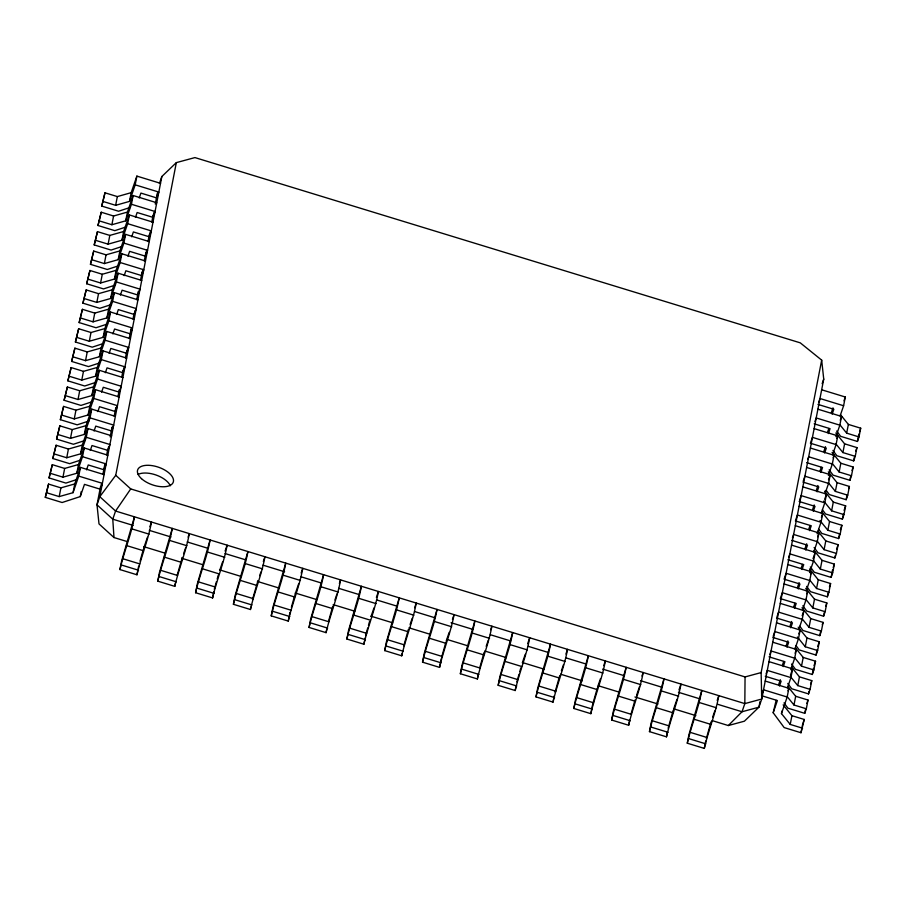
<?xml version="1.0" encoding="UTF-8"?>
<svg xmlns="http://www.w3.org/2000/svg" width="906" height="906" viewBox="0 0 906 906"><rect width="100%" height="100%" fill="white"/><g stroke="black" fill="none" stroke-linecap="round" stroke-linejoin="round"><path stroke-width="1.36" d="M728.322 725.547L744.392 721.199L758.934 707.178L761.742 699.036L823.735 379.082L821.674 360.124L800.258 342.842L194.937 157.587L176.33 162.627L115.742 475.288L130.724 488.923L745.06 676.929L744.823 703.611L742.025 711.754L728.322 725.547L712.082 720.576M80.441 467.383L78.743 476.114L102.389 483.351L100.362 489.24L84.473 484.37L80.272 496.579L62.129 502.513L45.3 497.36L48.562 484.087L60.895 487.858L74.734 483.94L80.441 467.383L104.077 474.608M76.263 479.704L65.9 483.091L49.06 477.938L52.322 464.665L64.654 468.436L78.494 464.529L84.201 447.96L107.837 455.197M80.022 460.282L69.66 463.679L52.831 458.527L56.081 445.242L68.426 449.025L82.265 445.106L87.961 428.538L111.608 435.775M85.085 440.441L73.42 444.257L56.591 439.104L59.841 425.831L72.186 429.603L86.025 425.684L91.721 409.127L115.368 416.352M88.845 421.03L77.18 424.835L60.351 419.682L63.613 406.409L75.945 410.18L89.785 406.273L95.492 389.705L119.128 396.941M92.605 401.607L80.951 405.424L64.111 400.271L67.372 386.987L79.705 390.769L93.544 386.851L99.252 370.282L122.888 377.519M95.073 382.615L84.711 386.001L67.882 380.848L71.132 367.576L83.477 371.347L97.316 367.428L103.012 350.871L126.659 358.096M98.833 363.193L88.471 366.579L71.642 361.426L74.892 348.153L87.236 351.924L101.076 348.017L106.783 331.449L130.419 338.685M102.593 343.77L92.242 347.168L75.402 342.015L78.663 328.731L90.996 332.513L104.836 328.595L110.543 312.026L134.179 319.263M107.655 323.929L96.002 327.745L79.162 322.593L82.423 309.32L94.756 313.091L108.595 309.173L114.303 292.615L137.939 299.841M111.415 304.518L99.762 308.323L82.933 303.17L86.183 289.897L98.528 293.669L112.367 289.761L118.063 273.193L141.71 280.43M115.187 285.096L103.522 288.912L86.693 283.759L89.943 270.475L102.287 274.258L116.127 270.339L121.834 253.771L145.47 261.007M117.655 266.104L107.293 269.49L90.453 264.337L93.714 251.064L106.047 254.835L119.886 250.917L125.594 234.36L149.23 241.585M121.415 246.681L111.053 250.067L94.213 244.914L97.474 231.642L109.807 235.413L123.646 231.506L129.354 214.937L152.989 222.174M125.175 227.259L114.813 230.656L97.984 225.503L101.234 212.219L113.578 216.002L127.418 212.083L133.114 195.515L156.761 202.751M130.238 207.417L118.573 211.234L101.744 206.081L104.994 192.808L117.338 196.579L131.177 192.661L136.885 176.104L160.521 183.329M45.3 497.36L48.562 484.087M49.06 477.938L52.322 464.665M52.831 458.527L56.081 445.242M56.591 439.104L59.841 425.831M60.351 419.682L63.613 406.409M64.111 400.271L67.372 386.987M67.882 380.848L71.132 367.576M71.642 361.426L74.892 348.153M75.402 342.015L78.663 328.731M79.162 322.593L82.423 309.32M82.933 303.17L86.183 289.897M86.693 283.759L89.943 270.475M90.453 264.337L93.714 251.064M94.213 244.914L97.474 231.642M97.984 225.503L101.234 212.219M101.744 206.081L104.994 192.808M46.863 492.819L59.196 496.601L60.895 487.858M50.623 473.408L62.967 477.179L64.654 468.436M54.394 453.985L66.727 457.757L68.426 449.025M58.154 434.563L70.487 438.345L72.186 429.603M61.914 415.152L74.258 418.923L75.945 410.18M65.674 395.729L78.018 399.501L79.705 390.769M69.445 376.307L81.778 380.09L83.477 371.347M73.205 356.896L85.538 360.667L87.236 351.924M76.965 337.474L89.309 341.245L90.996 332.513M80.725 318.051L93.069 321.834L94.756 313.091M84.496 298.64L96.829 302.411L98.528 293.669M88.256 279.218L100.589 282.989L102.287 274.258M92.016 259.796L104.36 263.578L106.047 254.835M95.776 240.384L108.12 244.156L109.807 235.413M99.547 220.962L111.88 224.733L113.578 216.002M103.307 201.54L115.64 205.322L117.338 196.579M59.196 496.601L73.046 492.683L74.734 483.94M62.967 477.179L76.806 473.26L78.494 464.529M66.727 457.757L80.566 453.849L82.265 445.106M70.487 438.345L84.326 434.427L86.025 425.684M74.258 418.923L88.097 415.005L89.785 406.273M78.018 399.501L91.857 395.594L93.544 386.851M81.778 380.09L95.617 376.171L97.316 367.428M85.538 360.667L99.377 356.749L101.076 348.017M89.309 341.245L103.148 337.338L104.836 328.595M93.069 321.834L106.908 317.915L108.595 309.173M96.829 302.411L110.668 298.493L112.367 289.761M100.589 282.989L114.428 279.082L116.127 270.339M104.36 263.578L118.199 259.66L119.886 250.917M108.12 244.156L121.959 240.237L123.646 231.506M111.88 224.733L125.719 220.826L127.418 212.083M115.64 205.322L129.479 201.404L131.177 192.661M76.806 473.26L82.503 456.703L84.201 447.96M80.566 453.849L86.274 437.281L87.961 428.538M84.326 434.427L90.034 417.859L91.721 409.127M88.097 415.005L93.794 398.447L95.492 389.705M91.857 395.594L97.554 379.025L99.252 370.282M95.617 376.171L101.325 359.603L103.012 350.871M99.377 356.749L105.085 340.192L106.783 331.449M103.148 337.338L108.845 320.769L110.543 312.026M106.908 317.915L112.616 301.347L114.303 292.615M110.668 298.493L116.376 281.936L118.063 273.193M114.428 279.082L120.136 262.514L121.834 253.771M118.199 259.66L123.896 243.091L125.594 234.36M121.959 240.237L127.667 223.68L129.354 214.937M125.719 220.826L131.427 204.258L133.114 195.515M129.479 201.404L135.187 184.835L136.885 176.104M80.272 496.579L81.234 491.584M100.487 486.805L96.999 504.823L99.003 523.906L113.986 537.541L127.519 541.675M102.91 474.336L104.79 464.631M106.67 454.925L107.746 449.387M110.158 436.907L112.038 427.213M114.19 416.126L115.798 407.802M117.95 396.715L119.286 389.784M121.71 377.315L123.046 370.384M125.47 357.904L126.806 350.973M129.23 338.504L131.11 328.799M132.989 319.093L134.065 313.555M136.749 299.693L138.358 291.381M140.509 280.294L142.117 271.97M144.269 260.883L145.877 252.57M148.029 241.483L149.365 234.552M151.789 222.072L153.125 215.141M155.277 204.054L157.429 192.967M100.362 489.24L101.325 484.246M86.557 469.84L88.233 464.959L104.122 469.818L105.085 464.823M90.317 450.418L91.993 445.537L107.882 450.395L108.607 446.658M94.077 430.996L95.753 426.114L111.642 430.984L112.367 427.236M97.837 411.584L99.524 406.703L115.413 411.562L116.138 407.813M101.608 392.162L103.284 387.281L119.173 392.139L119.66 389.648M105.368 372.74L107.044 367.859L122.933 372.728L123.907 367.734M109.128 353.329L110.815 348.448L126.693 353.306L127.667 348.312M112.888 333.906L114.575 329.025L130.464 333.884L131.427 328.889M116.659 314.484L118.335 309.603L134.224 314.473L134.949 310.724M120.419 295.073L122.095 290.192L137.984 295.05L138.709 291.302M124.179 275.651L125.866 270.769L141.744 275.628L142.955 269.388M127.939 256.228L129.626 251.347L145.515 256.217L146.727 249.977M131.71 236.817L133.386 231.936L149.275 236.794L150.237 231.8M135.47 217.395L137.146 212.514L153.035 217.372L154.009 212.378M139.23 197.972L140.917 193.091L156.806 197.961L157.769 192.967M176.33 162.627L161.846 176.511L99.796 496.692L96.999 504.823L112.774 519.183L133.069 525.389M119.954 569.58L121.631 560.927L134.462 516.828C131.223 534.8 123.963 551.777 119.954 569.58L136.976 574.789C140.985 556.986 148.233 540.01 151.483 522.037L149.864 526.737M136.976 574.789L137.689 571.074M138.165 568.606L138.652 566.137M157.78 581.154L159.445 572.513L172.287 528.402C169.037 546.375 161.789 563.351 157.78 581.154L174.79 586.363C178.81 568.56 186.058 551.584 189.309 533.611L188.086 537.133M174.79 586.363L175.515 582.66M195.594 592.728L197.27 584.087L210.101 539.976C206.862 557.949 199.614 574.925 195.594 592.728L212.616 597.937C216.636 580.134 223.884 563.158 227.123 545.186L225.096 551.063M212.616 597.937L213.816 591.765M233.42 604.302L235.096 595.661L247.927 551.55C244.688 569.523 237.44 586.499 233.42 604.302L250.441 609.512C254.45 591.709 261.709 574.732 264.948 556.76L263.329 561.471M250.441 609.512L250.917 607.043M271.245 615.876L272.921 607.235L285.752 563.124C282.513 581.097 275.254 598.085 271.245 615.876L288.267 621.086C292.276 603.283 299.524 586.307 302.774 568.334L301.154 573.045M288.267 621.086L288.98 617.382M289.456 614.914L289.943 612.445M309.071 627.45L310.735 618.809L323.578 574.698C320.328 592.671 313.08 609.659 309.071 627.45L326.081 632.66C330.101 614.868 337.349 597.881 340.599 579.908L339.376 583.441M326.081 632.66L327.043 627.722M346.885 639.024L348.561 630.383L361.392 586.273C358.153 604.245 350.905 621.233 346.885 639.024L363.906 644.234C367.927 626.442 375.175 609.455 378.414 591.482L376.386 597.371M363.906 644.234L365.107 638.062M384.71 650.599L386.386 641.958L399.218 597.847C395.979 615.82 388.731 632.807 384.71 650.599L401.732 655.808C405.741 638.017 413 621.029 416.239 603.056L414.62 607.767M401.732 655.808L402.207 653.339M422.536 662.173L424.212 653.532L437.043 609.421C433.804 627.405 426.545 644.381 422.536 662.173L439.557 667.382C443.566 649.591 450.814 632.603 454.065 614.63L452.445 619.342M439.557 667.382L440.271 663.679M440.746 661.21L441.233 658.741M460.361 673.747L462.026 665.106L474.869 620.995C471.618 638.979 464.37 655.955 460.361 673.747L477.371 678.956C481.392 661.165 488.64 644.189 491.89 626.205L490.667 629.738M477.371 678.956L478.334 674.019M498.175 685.321L499.852 676.68L512.683 632.569C509.444 650.553 502.196 667.529 498.175 685.321L515.197 690.531C519.217 672.739 526.465 655.763 529.704 637.779L527.677 643.668M515.197 690.531L516.16 685.593M536.001 696.895L537.677 688.254L550.508 644.143C547.269 662.127 540.021 679.104 536.001 696.895L553.022 702.105C557.031 684.313 564.291 667.337 567.53 649.353L565.91 654.064M553.022 702.105L554.223 695.933M573.826 708.469L575.503 699.828L588.334 655.729C585.095 673.702 577.835 690.678 573.826 708.469L590.848 713.679C594.857 695.887 602.105 678.911 605.355 660.927L603.736 665.638M590.848 713.679L591.561 709.976M592.037 707.507L592.524 705.038M611.652 720.043L613.317 711.403L626.159 667.303C622.909 685.276 615.661 702.252 611.652 720.043L628.662 725.253C632.682 707.461 639.93 690.485 643.181 672.512L641.958 676.035M628.662 725.253L629.625 720.315M649.466 731.629L651.142 722.977L663.973 678.877C660.734 696.85 653.486 713.826 649.466 731.629L666.488 736.827C670.508 719.036 677.756 702.059 680.995 684.087L678.968 689.964M666.488 736.827L667.45 731.889M687.292 743.203L688.968 734.551L701.799 690.451C698.56 708.424 691.312 725.4 687.292 743.203L704.313 748.413C708.322 730.61 715.581 713.634 718.82 695.661L717.201 700.361M704.313 748.413L705.751 740.995M115.742 475.288L99.796 496.692L115.572 511.041L744.823 703.611L761.742 699.036L761.131 672.58L821.674 360.124M760.009 701.629L758.934 707.178L742.025 711.754L717.665 704.29M783.158 704.857L791.923 715.695L804.256 719.466L801.006 732.739L784.166 727.586L773.192 712.75L776.136 700.349M802.569 728.209L790.225 724.426L781.459 713.6L781.946 711.097M781.459 713.6L787.167 697.031L788.866 688.288L765.219 681.063M787.416 687.801L790.927 677.609L792.625 668.877L768.99 661.64M790.745 669.659L794.698 658.198L796.385 649.455L772.75 642.218M794.947 648.968L798.458 638.775L800.145 630.032L776.51 622.807M798.707 629.545L802.218 619.353L803.916 610.621L780.27 603.385M802.467 610.134L805.978 599.942L807.676 591.199L784.041 583.962M806.238 590.712L809.749 580.52L811.436 571.777L787.801 564.551M809.556 572.569L813.509 561.097L815.196 552.366L791.561 545.129M813.758 551.879L817.269 541.686L818.967 532.943L795.321 525.707M817.087 533.736L821.029 522.264L822.727 513.521L799.092 506.295M821.289 513.034L824.8 502.841L826.487 494.11L802.852 486.873M825.049 493.623L828.56 483.43L830.247 474.687L806.612 467.451M828.378 475.48L832.32 464.008L834.018 455.265L810.372 448.04M832.58 454.778L836.079 444.586L837.778 435.854L814.143 428.617M835.898 436.635L839.851 425.174L841.538 416.432L817.903 409.195M840.1 415.945L843.611 405.752L845.298 397.009L821.663 389.784M790.225 724.426L791.923 715.695M784.007 702.875L787.926 708.175L804.766 713.328L806.329 708.786L793.984 705.015L795.683 696.272L787.801 686.522M787.767 683.452L791.697 688.753L808.526 693.905L810.089 689.364L797.756 685.593L799.443 676.85L791.561 667.099M791.538 664.03L795.457 669.33L812.286 674.483L813.848 669.953L801.516 666.17L803.203 657.439L795.321 647.688M796.08 645.672L799.217 649.919L816.057 655.072L817.62 650.531L805.275 646.759L806.974 638.017L798.209 627.178M799.839 626.261L802.976 630.497L819.817 635.65L821.38 631.108L809.035 627.337L810.734 618.594L801.969 607.767M802.818 605.774L806.748 611.074L823.577 616.227L825.14 611.697L812.807 607.915L814.494 599.183L805.74 588.345M806.589 586.363L810.508 591.663L827.337 596.816L828.899 592.275L816.566 588.504L818.254 579.761L809.5 568.923M810.349 566.941L814.268 572.241L831.108 577.394L832.671 572.852L820.326 569.081L822.025 560.338L814.132 550.588M814.109 547.518L818.027 552.819L834.868 557.971L836.431 553.441L824.086 549.659L825.785 540.927L817.903 531.176M818.662 529.161L821.799 533.408L838.628 538.56L840.19 534.019L827.858 530.248L829.545 521.505L821.663 511.754M822.422 509.75L825.559 513.985L842.387 519.138L843.95 514.597L831.617 510.825L833.305 502.083L824.551 491.256M826.181 490.327L829.318 494.563L846.159 499.716L847.722 495.186L835.377 491.403L837.076 482.672L828.311 471.833M829.16 469.852L833.09 475.152L849.919 480.305L851.481 475.763L839.137 471.992L840.836 463.249L832.07 452.411M832.931 450.429L836.85 455.729L853.678 460.882L855.241 456.341L842.908 452.57L844.596 443.827L835.842 433M836.691 431.007L840.609 436.307L857.438 441.46L859.001 436.93L846.668 433.147L848.367 424.416L840.474 414.665M801.006 732.739L801.731 729.002M802.206 726.499L802.693 724.007M804.766 713.328L805.491 709.579M808.526 693.905L809.013 691.414M812.286 674.483L813.497 668.243M816.057 655.072L817.019 650.078M819.817 635.65L820.779 630.655M823.577 616.227L824.301 612.49M827.337 596.816L828.061 593.068M831.108 577.394L832.557 569.908M834.868 557.971L835.355 555.48M838.628 538.56L839.602 533.566M842.387 519.138L843.361 514.144M846.159 499.716L847.121 494.721M849.919 480.305L850.643 476.556M853.678 460.882L854.403 457.134M857.438 441.46L858.899 433.974M806.329 708.786L808.016 700.044L795.683 696.272M810.089 689.364L811.787 680.633L799.443 676.85M813.848 669.953L815.547 661.21L803.203 657.439M817.62 650.531L819.307 641.788L806.974 638.017M821.38 631.108L823.067 622.377L810.734 618.594M825.14 611.697L826.838 602.954L814.494 599.183M828.899 592.275L830.598 583.532L818.254 579.761M832.671 572.852L834.358 564.121L822.025 560.338M836.431 553.441L838.118 544.699L825.785 540.927M840.19 534.019L841.889 525.276L829.545 521.505M843.95 514.597L845.649 505.865L833.305 502.083M847.722 495.186L849.409 486.443L837.076 482.672M851.481 475.763L853.169 467.02L840.836 463.249M855.241 456.341L856.94 447.609L844.596 443.827M859.001 436.93L860.7 428.187L848.367 424.416M140.079 561.04L143.318 549.557M177.191 575.163L182.333 557.417M214.292 589.296L216.443 581.641M217.168 579.081L218.244 575.253M252.468 599.591L257.984 580.565M291.37 607.337L294.609 595.854M328.482 621.459L332.785 606.159M365.582 635.593L367.734 627.937M368.459 625.389L369.535 621.561M403.77 645.887L408.436 629.308M441.584 657.462L445.899 642.15M479.772 667.767L484.076 652.456M516.873 681.89L519.025 674.234M519.75 671.686L520.825 667.858M555.061 692.184L559.727 675.604M592.875 703.769L597.19 688.458M631.063 714.064L635.004 700.032M668.164 728.186L673.192 710.327M706.352 738.492L711.017 721.901M159.445 183.488L161.846 176.511M156.806 197.961L158.822 192.072L135.187 184.835M153.035 217.372L155.062 211.494L131.427 204.258M149.275 236.794L151.302 230.905L127.667 223.68M145.515 256.217L147.542 250.328L123.896 243.091M141.744 275.628L143.771 269.75L120.136 262.514M137.984 295.05L140.011 289.161L116.376 281.936M134.224 314.473L136.251 308.584L112.616 301.347M73.046 492.683L78.743 476.114M130.464 333.884L132.491 328.006L108.845 320.769M126.693 353.306L128.72 347.417L105.085 340.192M122.933 372.728L124.96 366.839L101.325 359.603M119.173 392.139L121.2 386.262L97.554 379.025M115.413 411.562L117.44 405.673L93.794 398.447M111.642 430.984L113.669 425.095L90.034 417.859M107.882 450.395L109.909 444.518L86.274 437.281M104.122 469.818L106.149 463.929L82.503 456.703M143.669 548.277L147.451 537.292M183.601 553.747L185.696 547.654M219.739 570.214L222.683 561.663M259.66 575.684L260.917 572.014M294.96 594.574L298.742 583.6M334.892 600.055L336.987 593.951M371.03 616.51L373.974 607.96M410.112 624.427L412.207 618.322M446.25 640.882L449.195 632.331M486.182 646.352L488.277 640.248M522.32 662.807L525.265 654.268M561.403 670.723L563.509 664.619M597.541 687.178L600.485 678.639M636.624 695.095L639.568 686.544M673.611 709.104L676.975 699.341M822.138 383.725L823.735 379.082M818.752 402.049L819.975 398.515L843.611 405.752M712.694 717.02L714.8 710.916M814.992 421.471L816.204 417.938L839.851 425.174M807.869 459.127L808.684 456.771L832.32 464.008M803.294 480.905L804.924 476.194L828.56 483.43M799.534 500.316L801.153 495.616L824.8 502.841M831.323 412.728L832.999 407.847M795.774 519.738L797.393 515.027L821.029 522.264M832.15 414.144L833.837 409.263L817.948 404.404M827.563 432.151L828.82 428.493M792.41 537.983L793.633 534.449L817.269 541.686M828.39 433.566L830.066 428.685L814.177 423.815M823.803 451.573L825.479 446.681M788.65 557.394L789.873 553.872L813.509 561.097M824.63 452.989L826.306 448.096L810.417 443.238L812.444 437.36L836.079 444.586M843.984 400.837L845.298 397.009M820.032 470.984L821.3 467.326M785.706 574.461L784.075 579.172L799.964 584.03L798.288 588.911M820.859 472.4L822.546 467.519L806.657 462.66M840.224 420.259L841.538 416.432M816.272 490.406L817.948 485.525M817.099 491.822L818.786 486.941L802.897 482.071M836.906 438.402L837.778 435.854M812.512 509.829L814.188 504.936M776.963 616.827L778.582 612.128L802.218 619.353M813.339 511.244L815.015 506.352L799.126 501.494M833.135 457.813L834.018 455.265M808.741 529.24L810.009 525.582M773.192 636.25L774.823 631.539L798.458 638.775M809.579 530.656L811.255 525.774L795.366 520.916M828.503 479.784L830.247 474.687M804.981 548.662L806.668 543.781M769.84 654.494L771.051 650.961L794.698 658.198M805.808 550.078L807.495 545.197L791.606 540.327M824.732 499.206L826.487 494.11M801.221 568.085L802.478 564.415M766.08 673.905L767.291 670.383L790.927 677.609M802.048 569.5L803.735 564.608L787.846 559.749M821.414 517.349L822.727 513.521M797.461 587.496L799.137 582.615M762.308 693.328L763.532 689.794L787.167 697.031M817.642 536.771L818.967 532.943M793.69 606.918L794.958 603.26M794.528 608.334L796.204 603.453L780.315 598.583L782.342 592.705L805.978 599.942M813.01 558.73L815.196 552.366M789.93 626.34L791.618 621.459M790.757 627.756L792.444 622.864L776.555 618.005M859.534 431.596L860.7 428.187M810.564 574.325L811.436 571.777M786.17 645.752L787.846 640.87M786.997 647.167L788.673 642.286L772.795 637.428M855.762 451.007L856.94 447.609M806.793 593.747L807.676 591.199M782.41 665.174L783.667 661.516M783.237 666.59L784.913 661.708L769.024 656.839M852.002 470.429L853.169 467.02M802.161 615.718L803.916 610.621M778.639 684.596L780.326 679.715M779.477 686.012L781.153 681.119L765.264 676.261M848.628 488.708L849.409 486.443M798.832 633.86L800.145 630.032M773.192 712.75L777.393 700.542L761.504 695.683M844.086 510.395L845.649 505.865M795.072 653.283L796.385 649.455M840.326 529.817L841.889 525.276M790.428 675.242L792.625 668.877M787.982 690.836L788.866 688.288M836.555 549.24L838.118 544.699M833.192 567.518L834.358 564.121M829.42 586.941L830.598 583.532M825.66 606.363L826.838 602.954M822.286 624.642L823.067 622.377M817.744 646.329L819.307 641.788M813.984 665.751L815.547 661.21M810.61 684.03L811.787 680.633M806.85 703.452L808.016 700.044M803.09 722.875L804.256 719.466M130.724 488.923L115.572 511.041L112.774 519.183L113.986 537.541M745.06 676.929L761.131 672.58M786.102 573.283L809.749 580.52M149.309 530.361L170.962 536.986M187.202 541.958L207.497 548.164M225.084 553.555L245.39 559.761M262.978 565.151L284.631 571.777M300.871 576.748L321.166 582.954M338.765 588.345L359.059 594.551M376.647 599.931L396.953 606.148M414.54 611.527L434.835 617.745M451.075 622.716L472.728 629.342M490.316 634.721L510.622 640.938M528.209 646.318L548.515 652.535M566.103 657.915L586.397 664.121M602.637 669.092L624.291 675.717M640.531 680.689L662.184 687.314M678.424 692.286L700.066 698.911M132.106 528.957L149.128 534.166M169.932 540.531L186.953 545.74M207.757 552.116L224.779 557.315M245.583 563.691L262.593 568.889M283.397 575.265L300.418 580.474M321.222 586.839L338.244 592.048M359.048 598.413L376.069 603.623M396.873 609.987L413.883 615.197M434.687 621.561L451.709 626.771M472.513 633.135L489.534 638.345M510.338 644.71L527.36 649.919M548.164 656.284L565.174 661.493M585.978 667.858L603 673.067M623.804 679.432L640.825 684.642M661.629 691.006L678.651 696.216M699.455 702.58L716.465 707.79M143.76 546.646L165.413 553.272M181.642 558.243L203.295 564.868M219.535 569.84L241.189 576.465M257.429 581.437L279.071 588.062M295.311 593.034L316.964 599.659M333.204 604.619L354.846 611.244M371.086 616.216L392.74 622.841M408.98 627.813L429.274 634.03M446.862 639.41L468.515 646.035M484.755 651.006L506.409 657.631M522.637 662.603L544.291 669.228M560.531 674.189L582.184 680.825M598.424 685.785L618.719 692.003M634.959 696.974L657.96 704.007M674.2 708.979L695.842 715.604M126.41 545.525L143.431 550.735M164.224 557.099L181.245 562.309M202.049 568.674L219.071 573.883M239.875 580.248L256.896 585.457M277.7 591.822L294.722 597.031M315.515 603.396L332.536 608.606M353.34 614.97L370.361 620.18M391.166 626.544L408.187 631.754M428.991 638.118L446.012 643.328M466.805 649.704L483.827 654.902M504.631 661.278L521.652 666.488M542.456 672.852L559.478 678.062M580.282 684.426L597.303 689.636M618.096 696.001L635.117 701.21M655.921 707.575L672.943 712.784M693.747 719.149L710.768 724.358M122.74 558.696L139.762 563.906M160.566 570.282L177.587 575.48M198.391 581.856L215.413 587.065M236.206 593.43L253.227 598.64M274.031 605.004L291.053 610.214M311.857 616.578L328.878 621.788M349.682 628.152L366.704 633.362M387.496 639.727L404.518 644.936M425.322 651.301L442.343 656.51M463.147 662.875L480.169 668.084M500.973 674.449L517.994 679.659M538.787 686.023L555.808 691.233M576.612 697.597L593.634 702.807M614.438 709.172L631.459 714.381M652.263 720.746L669.285 725.955M690.078 732.32L707.099 737.529M121.517 565.038L138.539 570.248M159.343 576.612L176.353 581.822M197.157 588.187L214.178 593.396M234.982 599.761L252.004 604.97M272.808 611.335L289.829 616.544M310.633 622.909L327.644 628.118M348.448 634.483L365.469 639.693M386.273 646.057L403.295 651.267M424.099 657.631L441.12 662.841M461.924 669.206L478.934 674.415M499.738 680.791L516.76 685.989M537.564 692.365L554.585 697.575M575.389 703.939L592.411 709.149M613.215 715.514L630.225 720.723M651.029 727.088L668.05 732.297M688.854 738.662L705.876 743.871M839.658 424.484L846.668 433.147M835.898 443.906L842.908 452.57M832.138 463.317L839.137 471.992M828.367 482.739L835.377 491.403M823.735 501.075L831.617 510.825M819.964 520.497L827.858 530.248M817.087 540.995L824.086 549.659M813.316 560.418L820.326 569.081M809.556 579.829L816.566 588.504M805.796 599.251L812.807 607.915M802.037 618.673L809.035 627.337M797.393 637.009L805.275 646.759M794.505 657.507L801.516 666.17M790.745 676.929L797.756 685.593M786.974 696.34L793.984 705.015M138.142 474.382A18.822 9.32 19 0 1 156.149 475.05A18.822 9.32 19 0 1 170.294 485.775M141.495 478.662A18.822 9.32 19 0 0 172.355 483.725A18.822 9.32 19 0 0 152.548 465.695A18.822 9.32 19 0 0 141.495 478.662"/></g></svg>
